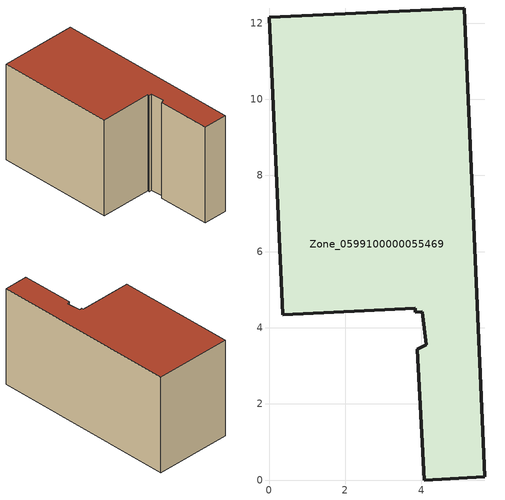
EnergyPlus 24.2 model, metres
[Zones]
Zone_0599100000055469
 floor ground (C_G): 0,12.15 5.13,12.4 5.67,0.08 4.08,0 3.9,3.44 4.12,3.55 4.02,4.42 3.85,4.4 3.84,4.51 0.36,4.34 z0
 wall outside (C_F): 5.13,12.4 0,12.15 0.36,4.34 3.84,4.51 3.85,4.4 4.02,4.42 4.12,3.55 3.9,3.44 4.08,0 5.67,0.08 5.13,12.4 z0:6.58
 roof outside (C_R): 4.12,3.55 3.9,3.44 4.08,0 5.67,0.08 5.13,12.4 0,12.15 0.36,4.34 3.84,4.51 3.85,4.4 4.02,4.42 z6.58
[BUILDING]
Pand.0599100000055469: North Axis=0; Terrain=City; Loads Convergence Tolerance Value=0.04; Temperature Convergence Tolerance Value=0.4; Solar Distribution=FullExterior; Maximum Number of Warmup Days=25; Minimum Number of Warmup Days=1
[Site:Location]
Rotterdam.The.Hague.AP_ZH_NLD Design_Conditions: Latitude=51.96; Longitude=4.45; Time Zone=1; Elevation=-4.5
[SITE:GROUNDTEMPERATURE:BUILDINGSURFACE]
18, 18, 18, 18, 18, 18, 18, 18, 18, 18, 18, 18
[MATERIAL] Thermal Absorptance=0.9; Solar Absorptance=0.7; Visible Absorptance=0.7
Name | Roughness | Thickness | Conductivity | Density | Specific Heat
G.TI.1946 | MediumSmooth | 0.15 | 1 | 540 | 1210
F.TI.1946 | Rough | 0.3 | 0.857143 | 1920 | 840
R.TI.1946 | MediumRough | 0.2 | 0.1 | 1500 | 1000
[CONSTRUCTION]
C_G: G.TI.1946
C_F: F.TI.1946
C_R: R.TI.1946
[ZONE]
Zone_0599100000055469: Type=1; Multiplier=1; Ceiling Height=Autocalculate; Volume=Autocalculate; Floor Area=autocalculate; Part of Total Floor Area=Yes
[ZONEINFILTRATION:DESIGNFLOWRATE]
Infil_Zone_0599100000055469: Zone or ZoneList or Space or SpaceList=Zone_0599100000055469; Schedule=AlwaysOn; Design Flow Rate Calculation Method=Flow/Area; Flow Rate per Floor Area=0.003; Constant Term Coefficient=1; Temperature Term Coefficient=0; Velocity Term Coefficient=0; Velocity Squared Term Coefficient=0
[HVACTEMPLATE:ZONE:IDEALLOADSAIRSYSTEM]
Zone_0599100000055469: Maximum Heating Supply Air Temperature=50; Minimum Cooling Supply Air Temperature=13; Maximum Heating Supply Air Humidity Ratio=0.0156; Minimum Cooling Supply Air Humidity Ratio=0.0077; Heating Limit=NoLimit; Cooling Limit=NoLimit; Dehumidification Control Type=ConstantSensibleHeatRatio; Cooling Sensible Heat Ratio=0.7; Dehumidification Setpoint=60; Humidification Control Type=None; Humidification Setpoint=30; Outdoor Air Method=None; Outdoor Air Flow Rate per Person=0.00944; Outdoor Air Flow Rate per Zone Floor Area=0; Outdoor Air Flow Rate per Zone=0; Demand Controlled Ventilation Type=None; Outdoor Air Economizer Type=NoEconomizer; Heat Recovery Type=None; Sensible Heat Recovery Effectiveness=0.7; Latent Heat Recovery Effectiveness=0.65
[ZONECONTROL:THERMOSTAT]
ThermostatControl_Zone_0599100000055469: Zone or ZoneList=Zone_0599100000055469; Control Type Schedule=DualSetpointControlType; Control 1=Thermostat_Zone_0599100000055469; Temperature Difference Between Cutout And Setpoint=0
[THERMOSTATSETPOINT:DUALSETPOINT]
Thermostat_Zone_0599100000055469: Heating Setpoint Temperature Schedule=HeatingSetpoint_Zone_0599100000055469; Cooling Setpoint Temperature Schedule=CoolingSetpoint_Zone_0599100000055469
[SCHEDULE:COMPACT]
HeatingSetpoint_Zone_0599100000055469: Through: 12/31, For: AllDays, Until: 24:00, 21
CoolingSetpoint_Zone_0599100000055469: Through: 12/31, For: AllDays, Until: 24:00, 24
DualSetpointControlType: Through: 12/31, For: AllDays, Until: 24:00, 4
AlwaysOn: Through: 12/31, For: AllDays, Until: 24:00, 1
